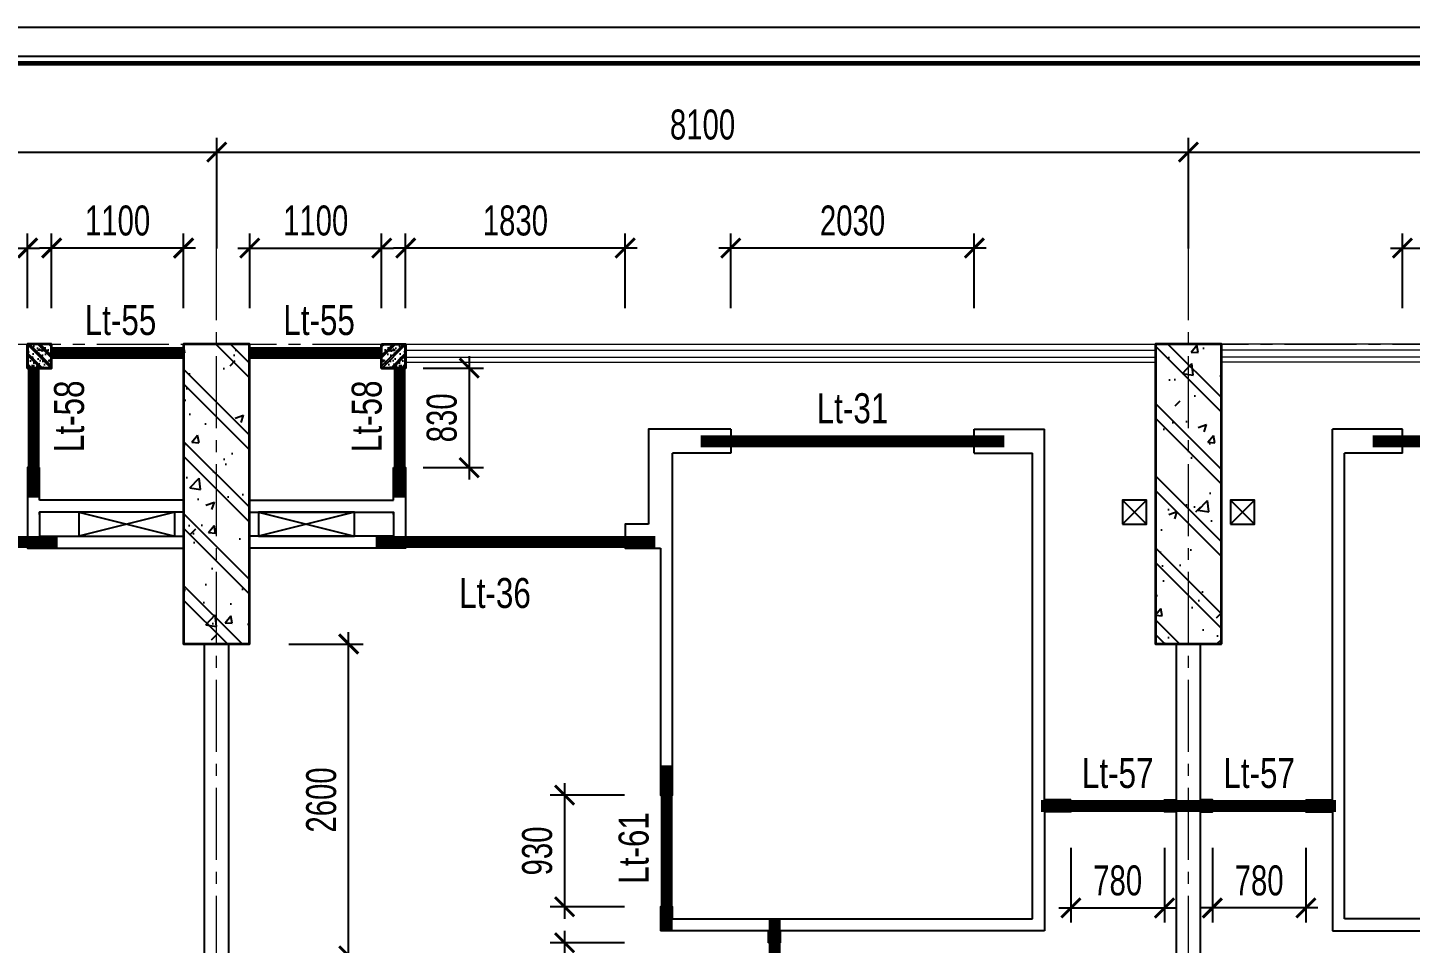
# Model space of a CAD drawing. Header units: millimetres. Extents: x 0 to 84100, y 0 to 158663.
# Drawn here: x 41145 to 52670, y 90531 to 98163 of the extents above; entities that cross this region are included whole.
import ezdxf
from ezdxf.enums import TextEntityAlignment as Align

# ---------------------------------------------------------------- set-up
doc = ezdxf.new("R2010")
doc.units = ezdxf.units.MM
doc.header["$LTSCALE"] = 800
doc.header["$MEASUREMENT"] = 0
doc.linetypes.add('CENTER2', pattern=[1.125, 0.75, -0.125, 0.125, -0.125])
doc.layers.get('DEFPOINTS').update_dxf_attribs({"color": 87})
for name, color, linetype in [('CDC-KHUNGTEN', 9, 'Continuous'), ('CDC.02.DIM', 1, 'Continuous'), ('CDC.03.BORDER', 3, 'Continuous'), ('CDC.06.TEXT', 2, 'Continuous'), ('CDC.10.HATCH', 9, 'Continuous'), ('KCS_LANH_TO', 3, 'Continuous'), ('new bloc sdfasdfk$0$KT-CTN', 3, 'Continuous')]:
    doc.layers.add(name, color=color, linetype=linetype)
for name, color, linetype, lineweight in [('CDC.01.AXIS', 160, 'CENTER2', 13), ('CDC.09.COLUMN', 4, 'Continuous', 35), ('CDC.11.NOTE', 8, 'Continuous', 18)]:
    doc.layers.add(name, color=color, linetype=linetype, lineweight=lineweight)
doc.layers.add('CDC.15.NOPLOT', color=87, linetype='Continuous', plot=False)
doc.styles.add('KCS_SMTEXT', font='arial.ttf', dxfattribs={"width": 0.7})
doc.dimstyles.new('KCS_DIM100', dxfattribs={"dimscale": 100, "dimtxt": 2.5, "dimasz": 1.6, "dimexe": 1.2, "dimexo": 0, "dimgap": 1, "dimtad": 1, "dimdec": 0, "dimzin": 0, "dimdsep": 46, "dimtxsty": 'KCS_SMTEXT', "dimblk": 'ARCHTICK', "dimcen": 0, "dimdle": 1, "dimclrd": 1, "dimclre": 1, "dimclrt": 2, "dimadec": 0, "dimazin": 0, "dimtfac": 1, "dimtdec": 0, "dimtix": 1, "dimtmove": 2, "dimatfit": 3, "dimfxl": 1, "dimtolj": 1, "dimtzin": 0, "dimarcsym": 0})
pattern_1 = [(50, (0, 0), (717.26, -62.752), [75, -825]), (355, (0, 0), (-138.751, 752.192), [60, -660]), (100.4514, (59.8, -5.2), (578.5094, 689.4395), [63.74, -701.142]), (46.1842, (0, 200), (1067.241, -165.519), [112.5, -1237.5]), (96.6356, (88.9, 186.2), (934.663, 974.118), [95.61, -1051.713]), (351.1842, (0, 200), (934.662, 974.119), [90, -990]), (21, (100, 150), (596.907, -402.619), [75, -825]), (226, (100, 150), (671.882, -365.54), [60, -660]), (71.4514, (149.74, 116.45), (840.223, 322.5305), [63.74, -701.142]), (67.5, (0, 0), (-155.9162, 294.3745), [0, -652, 0, -670, 0, -662.5]), (4.5, (0, 0), (283.351, 380.1032), [0, -382, 0, -637, 0, -252.5]), (327.5, (-223, 0), (533.8224, -22.5549), [0, -250, 0, -780, 0, -1035]), (317.5, (-323, 0), (583.186, 100.105), [0, -325, 0, -518, 0, -735]), (315, (0, 0), (300.5204, 300.5204), []), (315, (0, 122.5), (300.5204, 300.5204), [])]

# ---------------------------------------------------------------- blocks, each defined once
blk = doc.blocks.new('TRUC9-31')
at = {"layer": 'CDC.10.HATCH', "ltscale": 0.5}
h = blk.add_hatch(dxfattribs=at)
h.set_pattern_fill('BETONG', color=256, scale=100, style=0, pattern_type=2)
h.set_pattern_definition(pattern_1)
h.paths.add_polyline_path([(32425, 46100), (32975, 46100), (32975, 48600), (32425, 48600), (32425, 47086)])
h = blk.add_hatch(dxfattribs=at)
h.set_pattern_fill('BETONG', color=256, scale=100, style=0, pattern_type=2)
h.set_pattern_definition(pattern_1)
h.paths.add_polyline_path([(40525, 46100), (41075, 46100), (41075, 48600), (40525, 48600), (40525, 47086)])
at = {"layer": 'CDC.01.AXIS'}
for p, q in [((32700, -1600), (32700, 50200)), ((40800, -1600), (40800, 50200)), ((-1600, 48600), (58900, 48600))]:
    blk.add_line(p, q, dxfattribs=at)
at = {"layer": 'CDC.09.COLUMN'}
for points in [[(32975, 46100), (32975, 48600), (32425, 48600), (32425, 46100)], [(41075, 46100), (41075, 48600), (40525, 48600), (40525, 46100)]]:
    blk.add_lwpolyline(points, close=True, dxfattribs=at)
blk = doc.blocks.new('new bloc sdfasdfk$0$ktn tang can ho')
at = {"layer": 'new bloc sdfasdfk$0$KT-CTN'}
for p, q in [((23950, 39200), (23750, 39000)), ((23750, 39200), (23950, 39000)), ((24850, 39200), (24650, 39000)), ((24650, 39200), (24850, 39000)), ((15850, 39100), (15050, 38900)), ((15050, 39100), (15850, 38900)), ((17350, 39100), (16550, 38900)), ((16550, 39100), (17350, 38900))]:
    blk.add_line(p, q, dxfattribs=at)
for points in [[(23750, 39000), (23950, 39000), (23950, 39200), (23750, 39200)], [(24650, 39000), (24850, 39000), (24850, 39200), (24650, 39200)], [(15050, 38900), (15850, 38900), (15850, 39100), (15050, 39100)], [(16550, 38900), (17350, 38900), (17350, 39100), (16550, 39100)]]:
    blk.add_lwpolyline(points, close=True, dxfattribs=at)
blk = doc.blocks.new('_ArchTick')
at = {"color": 0, "linetype": 'ByBlock', "const_width": 0.15}
blk.add_lwpolyline([(-0.5, -0.5), (0.5, 0.5)], dxfattribs=at)
blk = doc.blocks.new('*D75')
at = {"layer": 'CDC.02.DIM', "color": 1, "lineweight": -2, "ltscale": 0.5, "transparency": 16777216}
for p, q in [((34621, 96322), (34621, 97246)), ((42721, 96322), (42721, 97246)), ((34521, 97126), (42821, 97126))]:
    blk.add_line(p, q, dxfattribs=at)
at = {"layer": 'DEFPOINTS', "color": 0, "ltscale": 0.5, "transparency": 16777216}
for p in [(42721, 97126), (34621, 96322), (42721, 96322)]:
    blk.add_point(p, dxfattribs=at)
at = {"layer": 'CDC.02.DIM', "color": 1, "lineweight": -2, "ltscale": 0.5, "transparency": 16777216, "xscale": 160, "yscale": 160, "zscale": 160, "rotation": 180}
blk.add_blockref('_ArchTick', (34621, 97126), dxfattribs=at)
at = {"layer": 'CDC.02.DIM', "color": 1, "lineweight": -2, "ltscale": 0.5, "transparency": 16777216, "xscale": 160, "yscale": 160, "zscale": 160}
blk.add_blockref('_ArchTick', (42721, 97126), dxfattribs=at)
at = {"layer": 'CDC.02.DIM', "color": 2, "ltscale": 0.5, "transparency": 16777216, "insert": (38671, 97354), "char_height": 250, "attachment_point": 5, "style": 'KCS_SMTEXT'}
blk.add_mtext('\\A1;8100', dxfattribs=at)
blk = doc.blocks.new('*D76')
at = {"layer": 'CDC.02.DIM', "color": 1, "lineweight": -2, "ltscale": 0.5, "transparency": 16777216}
for p, q in [((42721, 96322), (42721, 97246)), ((50821, 96322), (50821, 97246)), ((42621, 97126), (50921, 97126))]:
    blk.add_line(p, q, dxfattribs=at)
at = {"layer": 'DEFPOINTS', "color": 0, "ltscale": 0.5, "transparency": 16777216}
for p in [(50821, 97126), (42721, 96322), (50821, 96322)]:
    blk.add_point(p, dxfattribs=at)
at = {"layer": 'CDC.02.DIM', "color": 1, "lineweight": -2, "ltscale": 0.5, "transparency": 16777216, "xscale": 160, "yscale": 160, "zscale": 160, "rotation": 180}
blk.add_blockref('_ArchTick', (42721, 97126), dxfattribs=at)
at = {"layer": 'CDC.02.DIM', "color": 1, "lineweight": -2, "ltscale": 0.5, "transparency": 16777216, "xscale": 160, "yscale": 160, "zscale": 160}
blk.add_blockref('_ArchTick', (50821, 97126), dxfattribs=at)
at = {"layer": 'CDC.02.DIM', "color": 2, "ltscale": 0.5, "transparency": 16777216, "insert": (46771, 97354), "char_height": 250, "attachment_point": 5, "style": 'KCS_SMTEXT'}
blk.add_mtext('\\A1;8100', dxfattribs=at)
blk = doc.blocks.new('*D77')
at = {"layer": 'CDC.02.DIM', "color": 1, "lineweight": -2, "ltscale": 0.5, "transparency": 16777216}
for p, q in [((50821, 96322), (50821, 97246)), ((58921, 96322), (58921, 97246)), ((50721, 97126), (59021, 97126))]:
    blk.add_line(p, q, dxfattribs=at)
at = {"layer": 'DEFPOINTS', "color": 0, "ltscale": 0.5, "transparency": 16777216}
for p in [(58921, 97126), (50821, 96322), (58921, 96322)]:
    blk.add_point(p, dxfattribs=at)
at = {"layer": 'CDC.02.DIM', "color": 1, "lineweight": -2, "ltscale": 0.5, "transparency": 16777216, "xscale": 160, "yscale": 160, "zscale": 160, "rotation": 180}
blk.add_blockref('_ArchTick', (50821, 97126), dxfattribs=at)
at = {"layer": 'CDC.02.DIM', "color": 1, "lineweight": -2, "ltscale": 0.5, "transparency": 16777216, "xscale": 160, "yscale": 160, "zscale": 160}
blk.add_blockref('_ArchTick', (58921, 97126), dxfattribs=at)
at = {"layer": 'CDC.02.DIM', "color": 2, "ltscale": 0.5, "transparency": 16777216, "insert": (54871, 97354), "char_height": 250, "attachment_point": 5, "style": 'KCS_SMTEXT'}
blk.add_mtext('\\A1;8100', dxfattribs=at)
blk = doc.blocks.new('*D117')
at = {"layer": 'CDC.02.DIM', "color": 1, "lineweight": -2, "transparency": 16777216}
for p, q in [((41345, 95826), (41345, 96446)), ((42445, 95826), (42445, 96446)), ((42545, 96326), (41245, 96326))]:
    blk.add_line(p, q, dxfattribs=at)
at = {"layer": 'DEFPOINTS', "color": 0, "transparency": 16777216}
for p in [(41345, 96326), (41345, 95826), (42445, 95826)]:
    blk.add_point(p, dxfattribs=at)
at = {"layer": 'CDC.02.DIM', "color": 1, "lineweight": -2, "transparency": 16777216, "xscale": 160, "yscale": 160, "zscale": 160, "rotation": 180}
blk.add_blockref('_ArchTick', (41345, 96326), dxfattribs=at)
at = {"layer": 'CDC.02.DIM', "color": 1, "lineweight": -2, "transparency": 16777216, "xscale": 160, "yscale": 160, "zscale": 160}
blk.add_blockref('_ArchTick', (42445, 96326), dxfattribs=at)
at = {"layer": 'CDC.02.DIM', "color": 2, "transparency": 16777216, "insert": (41895, 96554), "char_height": 250, "attachment_point": 5, "style": 'KCS_SMTEXT'}
blk.add_mtext('\\A1;1100', dxfattribs=at)
blk = doc.blocks.new('*D118')
at = {"layer": 'CDC.02.DIM', "color": 1, "lineweight": -2, "transparency": 16777216}
for p, q in [((39315, 95826), (39315, 96446)), ((41145, 95826), (41145, 96446)), ((39215, 96326), (41245, 96326))]:
    blk.add_line(p, q, dxfattribs=at)
at = {"layer": 'DEFPOINTS', "color": 0, "transparency": 16777216}
for p in [(41145, 96326), (39315, 95826), (41145, 95826)]:
    blk.add_point(p, dxfattribs=at)
at = {"layer": 'CDC.02.DIM', "color": 1, "lineweight": -2, "transparency": 16777216, "xscale": 160, "yscale": 160, "zscale": 160, "rotation": 180}
blk.add_blockref('_ArchTick', (39315, 96326), dxfattribs=at)
at = {"layer": 'CDC.02.DIM', "color": 1, "lineweight": -2, "transparency": 16777216, "xscale": 160, "yscale": 160, "zscale": 160}
blk.add_blockref('_ArchTick', (41145, 96326), dxfattribs=at)
at = {"layer": 'CDC.02.DIM', "color": 2, "transparency": 16777216, "insert": (40230, 96554), "char_height": 250, "attachment_point": 5, "style": 'KCS_SMTEXT'}
blk.add_mtext('\\A1;1830', dxfattribs=at)
blk = doc.blocks.new('*D123')
at = {"layer": 'CDC.02.DIM', "color": 1, "lineweight": -2, "transparency": 16777216}
for p, q in [((44443, 95326), (44946, 95326)), ((44826, 95426), (44826, 94396)), ((44443, 94496), (44946, 94496))]:
    blk.add_line(p, q, dxfattribs=at)
at = {"layer": 'DEFPOINTS', "color": 0, "transparency": 16777216}
for p in [(44443, 95326), (44443, 94496), (44826, 94496)]:
    blk.add_point(p, dxfattribs=at)
at = {"layer": 'CDC.02.DIM', "color": 1, "lineweight": -2, "transparency": 16777216, "xscale": 160, "yscale": 160, "zscale": 160}
for p, rotation in [((44826, 95326), 90), ((44826, 94496), 270)]:
    blk.add_blockref('_ArchTick', p, dxfattribs=dict(at, rotation=rotation))
at = {"layer": 'CDC.02.DIM', "color": 2, "transparency": 16777216, "insert": (44598, 94911), "char_height": 250, "attachment_point": 5, "rotation": 90, "style": 'KCS_SMTEXT'}
blk.add_mtext('\\A1;830', dxfattribs=at)
blk = doc.blocks.new('*D124')
at = {"layer": 'CDC.02.DIM', "color": 1, "lineweight": -2, "transparency": 16777216}
for p, q in [((42996, 95826), (42996, 96446)), ((44096, 95826), (44096, 96446)), ((42896, 96326), (44196, 96326))]:
    blk.add_line(p, q, dxfattribs=at)
at = {"layer": 'DEFPOINTS', "color": 0, "transparency": 16777216}
for p in [(44096, 96326), (42996, 95826), (44096, 95826)]:
    blk.add_point(p, dxfattribs=at)
at = {"layer": 'CDC.02.DIM', "color": 1, "lineweight": -2, "transparency": 16777216, "xscale": 160, "yscale": 160, "zscale": 160, "rotation": 180}
blk.add_blockref('_ArchTick', (42996, 96326), dxfattribs=at)
at = {"layer": 'CDC.02.DIM', "color": 1, "lineweight": -2, "transparency": 16777216, "xscale": 160, "yscale": 160, "zscale": 160}
blk.add_blockref('_ArchTick', (44096, 96326), dxfattribs=at)
at = {"layer": 'CDC.02.DIM', "color": 2, "transparency": 16777216, "insert": (43546, 96554), "char_height": 250, "attachment_point": 5, "style": 'KCS_SMTEXT'}
blk.add_mtext('\\A1;1100', dxfattribs=at)
blk = doc.blocks.new('*D125')
at = {"layer": 'CDC.02.DIM', "color": 1, "lineweight": -2, "transparency": 16777216}
for p, q in [((44296, 95826), (44296, 96446)), ((46126, 95826), (46126, 96446)), ((46226, 96326), (44196, 96326))]:
    blk.add_line(p, q, dxfattribs=at)
at = {"layer": 'DEFPOINTS', "color": 0, "transparency": 16777216}
for p in [(44296, 96326), (44296, 95826), (46126, 95826)]:
    blk.add_point(p, dxfattribs=at)
at = {"layer": 'CDC.02.DIM', "color": 1, "lineweight": -2, "transparency": 16777216, "xscale": 160, "yscale": 160, "zscale": 160, "rotation": 180}
blk.add_blockref('_ArchTick', (44296, 96326), dxfattribs=at)
at = {"layer": 'CDC.02.DIM', "color": 1, "lineweight": -2, "transparency": 16777216, "xscale": 160, "yscale": 160, "zscale": 160}
blk.add_blockref('_ArchTick', (46126, 96326), dxfattribs=at)
at = {"layer": 'CDC.02.DIM', "color": 2, "transparency": 16777216, "insert": (45211, 96554), "char_height": 250, "attachment_point": 5, "style": 'KCS_SMTEXT'}
blk.add_mtext('\\A1;1830', dxfattribs=at)
blk = doc.blocks.new('*D126')
at = {"layer": 'CDC.02.DIM', "color": 1, "lineweight": -2, "transparency": 16777216}
for p, q in [((47006, 95826), (47006, 96446)), ((49036, 95826), (49036, 96446)), ((49136, 96326), (46906, 96326))]:
    blk.add_line(p, q, dxfattribs=at)
at = {"layer": 'DEFPOINTS', "color": 0, "transparency": 16777216}
for p in [(47006, 96326), (47006, 95826), (49036, 95826)]:
    blk.add_point(p, dxfattribs=at)
at = {"layer": 'CDC.02.DIM', "color": 1, "lineweight": -2, "transparency": 16777216, "xscale": 160, "yscale": 160, "zscale": 160, "rotation": 180}
blk.add_blockref('_ArchTick', (47006, 96326), dxfattribs=at)
at = {"layer": 'CDC.02.DIM', "color": 1, "lineweight": -2, "transparency": 16777216, "xscale": 160, "yscale": 160, "zscale": 160}
blk.add_blockref('_ArchTick', (49036, 96326), dxfattribs=at)
at = {"layer": 'CDC.02.DIM', "color": 2, "transparency": 16777216, "insert": (48021, 96554), "char_height": 250, "attachment_point": 5, "style": 'KCS_SMTEXT'}
blk.add_mtext('\\A1;2030', dxfattribs=at)
blk = doc.blocks.new('*D127')
at = {"layer": 'CDC.02.DIM', "color": 1, "lineweight": -2, "transparency": 16777216}
for p, q in [((49841, 91326), (49841, 90706)), ((50621, 91326), (50621, 90706)), ((49741, 90826), (50721, 90826))]:
    blk.add_line(p, q, dxfattribs=at)
at = {"layer": 'DEFPOINTS', "color": 0, "transparency": 16777216}
for p in [(49841, 91326), (50621, 91326), (50621, 90826)]:
    blk.add_point(p, dxfattribs=at)
at = {"layer": 'CDC.02.DIM', "color": 1, "lineweight": -2, "transparency": 16777216, "xscale": 160, "yscale": 160, "zscale": 160, "rotation": 180}
blk.add_blockref('_ArchTick', (49841, 90826), dxfattribs=at)
at = {"layer": 'CDC.02.DIM', "color": 1, "lineweight": -2, "transparency": 16777216, "xscale": 160, "yscale": 160, "zscale": 160}
blk.add_blockref('_ArchTick', (50621, 90826), dxfattribs=at)
at = {"layer": 'CDC.02.DIM', "color": 2, "transparency": 16777216, "insert": (50231, 91054), "char_height": 250, "attachment_point": 5, "style": 'KCS_SMTEXT'}
blk.add_mtext('\\A1;780', dxfattribs=at)
blk = doc.blocks.new('*D128')
at = {"layer": 'CDC.02.DIM', "color": 1, "lineweight": -2, "transparency": 16777216}
for p, q in [((45621, 90636), (45621, 89506)), ((46121, 90536), (45501, 90536)), ((46121, 89606), (45501, 89606))]:
    blk.add_line(p, q, dxfattribs=at)
at = {"layer": 'DEFPOINTS', "color": 0, "transparency": 16777216}
for p in [(46121, 90536), (45621, 89606), (46121, 89606)]:
    blk.add_point(p, dxfattribs=at)
at = {"layer": 'CDC.02.DIM', "color": 1, "lineweight": -2, "transparency": 16777216, "xscale": 160, "yscale": 160, "zscale": 160}
for p, rotation in [((45621, 90536), 90), ((45621, 89606), 270)]:
    blk.add_blockref('_ArchTick', p, dxfattribs=dict(at, rotation=rotation))
at = {"layer": 'CDC.02.DIM', "color": 2, "transparency": 16777216, "insert": (45393, 90071), "char_height": 250, "attachment_point": 5, "rotation": 90, "style": 'KCS_SMTEXT'}
blk.add_mtext('\\A1;930', dxfattribs=at)
blk = doc.blocks.new('*D129')
at = {"layer": 'CDC.02.DIM', "color": 1, "lineweight": -2, "transparency": 16777216}
for p, q in [((45621, 91866), (45621, 90736)), ((46121, 91766), (45501, 91766)), ((46121, 90836), (45501, 90836))]:
    blk.add_line(p, q, dxfattribs=at)
at = {"layer": 'DEFPOINTS', "color": 0, "transparency": 16777216}
for p in [(46121, 91766), (45621, 90836), (46121, 90836)]:
    blk.add_point(p, dxfattribs=at)
at = {"layer": 'CDC.02.DIM', "color": 1, "lineweight": -2, "transparency": 16777216, "xscale": 160, "yscale": 160, "zscale": 160}
for p, rotation in [((45621, 91766), 90), ((45621, 90836), 270)]:
    blk.add_blockref('_ArchTick', p, dxfattribs=dict(at, rotation=rotation))
at = {"layer": 'CDC.02.DIM', "color": 2, "transparency": 16777216, "insert": (45393, 91301), "char_height": 250, "attachment_point": 5, "rotation": 90, "style": 'KCS_SMTEXT'}
blk.add_mtext('\\A1;930', dxfattribs=at)
blk = doc.blocks.new('*D133')
at = {"layer": 'CDC.02.DIM', "color": 1, "lineweight": -2, "transparency": 16777216}
for p, q in [((52605, 95826), (52605, 96446)), ((54635, 95826), (54635, 96446)), ((52505, 96326), (54735, 96326))]:
    blk.add_line(p, q, dxfattribs=at)
at = {"layer": 'DEFPOINTS', "color": 0, "transparency": 16777216}
for p in [(54635, 96326), (52605, 95826), (54635, 95826)]:
    blk.add_point(p, dxfattribs=at)
at = {"layer": 'CDC.02.DIM', "color": 1, "lineweight": -2, "transparency": 16777216, "xscale": 160, "yscale": 160, "zscale": 160, "rotation": 180}
blk.add_blockref('_ArchTick', (52605, 96326), dxfattribs=at)
at = {"layer": 'CDC.02.DIM', "color": 1, "lineweight": -2, "transparency": 16777216, "xscale": 160, "yscale": 160, "zscale": 160}
blk.add_blockref('_ArchTick', (54635, 96326), dxfattribs=at)
at = {"layer": 'CDC.02.DIM', "color": 2, "transparency": 16777216, "insert": (53620, 96554), "char_height": 250, "attachment_point": 5, "style": 'KCS_SMTEXT'}
blk.add_mtext('\\A1;2030', dxfattribs=at)
blk = doc.blocks.new('*D134')
at = {"layer": 'CDC.02.DIM', "color": 1, "lineweight": -2, "transparency": 16777216}
for p, q in [((51020, 91326), (51020, 90706)), ((51800, 91326), (51800, 90706)), ((51900, 90826), (50920, 90826))]:
    blk.add_line(p, q, dxfattribs=at)
at = {"layer": 'DEFPOINTS', "color": 0, "transparency": 16777216}
for p in [(51020, 91326), (51800, 91326), (51020, 90826)]:
    blk.add_point(p, dxfattribs=at)
at = {"layer": 'CDC.02.DIM', "color": 1, "lineweight": -2, "transparency": 16777216, "xscale": 160, "yscale": 160, "zscale": 160, "rotation": 180}
blk.add_blockref('_ArchTick', (51020, 90826), dxfattribs=at)
at = {"layer": 'CDC.02.DIM', "color": 1, "lineweight": -2, "transparency": 16777216, "xscale": 160, "yscale": 160, "zscale": 160}
blk.add_blockref('_ArchTick', (51800, 90826), dxfattribs=at)
at = {"layer": 'CDC.02.DIM', "color": 2, "transparency": 16777216, "insert": (51410, 91054), "char_height": 250, "attachment_point": 5, "style": 'KCS_SMTEXT'}
blk.add_mtext('\\A1;780', dxfattribs=at)
blk = doc.blocks.new('*D388')
at = {"layer": 'CDC.02.DIM', "color": 1, "lineweight": -2, "transparency": 16777216}
for p, q in [((43821, 90326), (43821, 93126)), ((43321, 93026), (43941, 93026)), ((43321, 90426), (43941, 90426))]:
    blk.add_line(p, q, dxfattribs=at)
at = {"layer": 'DEFPOINTS', "color": 0, "transparency": 16777216}
for p in [(43321, 93026), (43821, 93026), (43321, 90426)]:
    blk.add_point(p, dxfattribs=at)
at = {"layer": 'CDC.02.DIM', "color": 1, "lineweight": -2, "transparency": 16777216, "xscale": 160, "yscale": 160, "zscale": 160}
for p, rotation in [((43821, 93026), 90), ((43821, 90426), 270)]:
    blk.add_blockref('_ArchTick', p, dxfattribs=dict(at, rotation=rotation))
at = {"layer": 'CDC.02.DIM', "color": 2, "transparency": 16777216, "insert": (43593, 91726), "char_height": 250, "attachment_point": 5, "rotation": 90, "style": 'KCS_SMTEXT'}
blk.add_mtext('\\A1;2600', dxfattribs=at)
blk = doc.blocks.new('Khung tên chuẩn')
at = {"layer": 'CDC-KHUNGTEN', "color": 8}
blk.add_lwpolyline([(75096, 1100), (83000, 1100), (83000, 58300), (3000, 58300), (3000, 1100), (75096, 1100)], dxfattribs=at)
at = {"layer": 'CDC-KHUNGTEN', "color": 255, "lineweight": 60}
blk.add_lwpolyline([(74900, 1400), (74900, 58000), (3300, 58000), (3300, 1400), (74900, 1400)], close=True, dxfattribs=at)

msp = doc.modelspace()

# ---------------------------------------------------------------- hatches: boundary and pattern name
at = {"layer": 'CDC.10.HATCH', "ltscale": 0.5}
h = msp.add_hatch(dxfattribs=at)
h.set_pattern_fill('DANG-01', color=256, scale=15, style=0, pattern_type=2)
h.set_pattern_definition([(130, (3847673.86, -471787.55), (-107.5890274, -9.4128202), [11.25, -123.75]), (185, (3847673.86, -471787.55), (20.8127, 112.82882), [9, -99]), (79.5486, (3847664.9, -471788.33), (-86.7764073, 103.4159313), [9.5610285, -105.1713168]), (133.8158, (3847673.86, -471757.55), (-160.0861573, -24.827852), [16.875, -185.625]), (83.3644, (3847660.52, -471759.62), (-140.199406, 146.1176806), [14.341543, -157.75695]), (188.8158, (3847673.86, -471757.55), (-140.199292, 146.11779), [13.5, -148.5]), (159, (3847658.86, -471765.05), (-89.5360578, -60.3928336), [11.25, -123.75]), (214, (3847658.86, -471765.05), (-36.4972998, 108.7725068), [9, -99]), (108.5486, (3847651.4, -471770.08), (-126.0333943, 48.3795745), [9.5610285, -105.1713168]), (142.5, (3847673.86, -471787.547), (-1.8239783, 49.93407807), [0, -97.8, 0, -100.5, 0, -99.375]), (172.5, (3847673.86, -471787.547), (-39.4604306, 59.1617568), [0, -57.3, 0, -95.55, 0, -37.875]), (212.5, (3847707.31, -471787.547), (-80.07336543, -3.38323076), [0, -37.5, 0, -117, 0, -155.25]), (222.5, (3847722.31, -471787.55), (-87.4779254, 15.0157473), [0, -48.75, 0, -77.7, 0, -110.25]), (135, (3847673.86, -471787.55), (45.0780573, 45.0780573), []), (135, (3847673.86, -471769.17), (45.0780573, 45.0780573), [])])
h.paths.add_polyline_path([(41345.3, 95526.1), (41145.3, 95526.1), (41145.3, 95326.1), (41345.3, 95326.1)])
h = msp.add_hatch(dxfattribs=at)
h.set_pattern_fill('DANG-01', color=256, scale=15, style=0, pattern_type=2)
h.set_pattern_definition([(50, (-3762232.53, -471787.55), (107.5890274, -9.4128202), [11.25, -123.75]), (355, (-3762232.53, -471787.55), (-20.8127, 112.82882), [9, -99]), (100.4514, (-3762223.56, -471788.33), (86.7764073, 103.4159313), [9.5610285, -105.1713168]), (46.1842, (-3762232.53, -471757.55), (160.0861573, -24.827852), [16.875, -185.625]), (96.6356, (-3762219.19, -471759.62), (140.199406, 146.1176806), [14.341543, -157.75695]), (351.1842, (-3762232.53, -471757.55), (140.199292, 146.11779), [13.5, -148.5]), (21, (-3762217.53, -471765.05), (89.5360578, -60.3928336), [11.25, -123.75]), (326, (-3762217.53, -471765.05), (36.4972998, 108.7725068), [9, -99]), (71.4514, (-3762210.07, -471770.08), (126.0333943, 48.3795745), [9.5610285, -105.1713168]), (37.5, (-3762232.527, -471787.547), (1.8239783, 49.93407807), [0, -97.8, 0, -100.5, 0, -99.375]), (7.5, (-3762232.527, -471787.547), (39.4604306, 59.1617568), [0, -57.3, 0, -95.55, 0, -37.875]), (327.5, (-3762265.977, -471787.547), (80.07336543, -3.38323076), [0, -37.5, 0, -117, 0, -155.25]), (317.5, (-3762280.98, -471787.55), (87.4779254, 15.0157473), [0, -48.75, 0, -77.7, 0, -110.25]), (45, (-3762232.53, -471787.55), (-45.0780573, 45.0780573), []), (45, (-3762232.53, -471769.17), (-45.0780573, 45.0780573), [])])
h.paths.add_polyline_path([(44096, 95526.1), (44296, 95526.1), (44296, 95326.1), (44096, 95326.1)])

# ---------------------------------------------------------------- linework, layer by layer
at = {"layer": 'CDC.03.BORDER'}
for p, q in [((47005.9, 94816.1), (47005.9, 94616.1)), ((49035.9, 94816.1), (49620.9, 94816.1)), ((49035.9, 94616.1), (49035.9, 94816.1)), ((49620.9, 91726.1), (49620.9, 94816.1)), ((52605.4, 94816.1), (52020.5, 94816.1)), ((52020.5, 91726.1), (52020.5, 94816.1)), ((52605.4, 94616.1), (52605.4, 94816.1)), ((47005.9, 94616.1), (46520.9, 94616.1)), ((49035.9, 94616.1), (49520.9, 94616.1)), ((49520.9, 90736.1), (49520.9, 94616.1)), ((52120.5, 90736.1), (52120.5, 94616.1)), ((52605.4, 94616.1), (52120.5, 94616.1)), ((41245.3, 94226.1), (41245.3, 94496.1)), ((44196, 94226.1), (44196, 94496.1)), ((41245.3, 94104.3), (41245.3, 94126.1)), ((44196, 94104.3), (44196, 94126.1)), ((49841.2, 91726.1), (49620.9, 91726.1)), ((49620.9, 91626.1), (49620.9, 90636.1)), ((51800.1, 91726.1), (52020.5, 91726.1)), ((52020.5, 91626.1), (52020.5, 90636.1)), ((46520.9, 90736.1), (49520.9, 90736.1)), ((55120.4, 90736.1), (52120.5, 90736.1)), ((47320.9, 90636.1), (46420.9, 90636.1)), ((47320.9, 90536.1), (47320.9, 90636.1)), ((49620.9, 90636.1), (47420.9, 90636.1)), ((47420.9, 90536.1), (47420.9, 90636.1)), ((52020.5, 90636.1), (54220.4, 90636.1)), ((47320.9, 90536.1), (47420.9, 90536.1))]:
    msp.add_line(p, q, dxfattribs=at)
for points in [[(50545.7, 95416.1), (50545.7, 93026.1), (50720.9, 93026.1)], [(51095.7, 95416.1), (51095.7, 93026.1), (50920.4, 93026.1)], [(47005.9, 94816.1), (46320.9, 94816.1), (46320.9, 94026.1)], [(46420.9, 93826.1), (46420.9, 91766.1), (46520.9, 91766.1), (46520.9, 94616.1)], [(41245.3, 94496.1), (41145.3, 94496.1), (41145.3, 93826.1), (42445.4, 93826.1)], [(44196, 94496.1), (44296, 94496.1), (44296, 93826.1), (42995.9, 93826.1)], [(42445.4, 94226.1), (41245.3, 94226.1)], [(42995.9, 94226.1), (44196, 94226.1)], [(42445.4, 94126.1), (41245.3, 94126.1), (41245.3, 93926.1), (42445.4, 93926.1), (42445.4, 94126.1)], [(42995.9, 94126.1), (44196, 94126.1), (44196, 93926.1), (42995.9, 93926.1), (42995.9, 94126.1)], [(46320.9, 94026.1), (46126, 94026.1), (46126, 93826.1), (46420.9, 93826.1)], [(42620.4, 87426.1), (42620.4, 93026.1), (42445.4, 93026.1), (42445.4, 93826.1)], [(42820.9, 87426.1), (42820.9, 93026.1), (42995.9, 93026.1), (42995.9, 93826.1)], [(50720.9, 87426.1), (50720.9, 91626.1), (50621.2, 91626.1), (50621.2, 91726.1), (50720.9, 91726.1), (50720.9, 93026.1)], [(50920.4, 87426.1), (50920.4, 91626.1), (51020.1, 91626.1), (51020.1, 91726.1), (50920.4, 91726.1), (50920.4, 93026.1)], [(49841.2, 91726.1), (49841.2, 91626.1), (49620.9, 91626.1)], [(51800.1, 91726.1), (51800.1, 91626.1), (52020.5, 91626.1)], [(46520.9, 90736.1), (46520.9, 90836.1), (46420.9, 90836.1), (46420.9, 90636.1)]]:
    msp.add_lwpolyline(points, dxfattribs=at)
at = {"layer": 'CDC.09.COLUMN', "color": 4, "ltscale": 0.5}
for p, q in [((41145.3, 95326.1), (41145.3, 95526.1)), ((41345.3, 95526.1), (41145.3, 95526.1)), ((41345.3, 95326.1), (41345.3, 95526.1)), ((44096, 95326.1), (44096, 95526.1)), ((44096, 95526.1), (44296, 95526.1)), ((44296, 95326.1), (44296, 95526.1)), ((41345.3, 95326.1), (41145.3, 95326.1)), ((44096, 95326.1), (44296, 95326.1))]:
    msp.add_line(p, q, dxfattribs=at)
at = {"layer": 'CDC.09.COLUMN'}
for points in [[(41345.3, 95526.1), (41145.3, 95526.1), (41145.3, 95326.1), (41345.3, 95326.1)], [(44096, 95526.1), (44296, 95526.1), (44296, 95326.1), (44096, 95326.1)]]:
    msp.add_lwpolyline(points, close=True, dxfattribs=at)
at = {"layer": 'CDC.11.NOTE', "ltscale": 15}
for p, q in [((44296, 95526.1), (50545.7, 95526.1)), ((57345.3, 95526.1), (51095.7, 95526.1)), ((44296, 95376.1), (50545.7, 95376.1)), ((57345.3, 95376.1), (51095.7, 95376.1))]:
    msp.add_line(p, q, dxfattribs=at)
at = {"layer": 'CDC.11.NOTE'}
for p, q in [((44296, 95476.1), (50545.7, 95476.1)), ((57345.3, 95476.1), (51095.7, 95476.1)), ((44296, 95416.1), (50545.7, 95416.1)), ((57345.3, 95416.1), (51095.7, 95416.1))]:
    msp.add_line(p, q, dxfattribs=at)
at = {"layer": 'CDC.15.NOPLOT'}
for points in [[(7620.7, 97926.1), (69720.7, 97926.1), (69720.7, 44526.1), (7620.7, 44526.1)], [(8420.7, 97126.1), (68920.7, 97126.1), (68920.7, 45326.1), (8420.7, 45326.1)]]:
    msp.add_lwpolyline(points, close=True, dxfattribs=at)
at = {"layer": 'KCS_LANH_TO', "color": 5, "const_width": 100}
for points in [[(41345.3, 95451.1), (42445.7, 95451.1)], [(44096, 95451.1), (42995.7, 95451.1)]]:
    msp.add_lwpolyline(points, dxfattribs=at)
at = {"layer": 'KCS_LANH_TO', "color": 9, "const_width": 100}
for points in [[(41195.3, 94246.1), (41195.3, 95326.1)], [(44246, 94246.1), (44246, 95326.1)], [(41395.3, 93876.1), (39065.4, 93876.1)], [(44046, 93876.1), (46375.9, 93876.1)], [(46470.9, 92016.1), (46470.9, 90636.1)], [(49591.2, 91676.1), (50871.2, 91676.1)], [(52050.1, 91676.1), (50770.1, 91676.1)], [(47370.9, 90736.1), (47370.9, 89356.1)]]:
    msp.add_lwpolyline(points, dxfattribs=at)
at = {"layer": 'KCS_LANH_TO', "color": 7, "const_width": 100}
for points in [[(46755.9, 94716.1), (49285.9, 94716.1)], [(54885.4, 94716.1), (52355.4, 94716.1)]]:
    msp.add_lwpolyline(points, dxfattribs=at)

# ---------------------------------------------------------------- block references
msp.add_blockref('Khung tên chuẩn', (0, 39862.9))
at = {"layer": 'CDC.11.NOTE'}
msp.add_blockref('TRUC9-31', (10020.7, 46926.1), dxfattribs=at)
at = {"layer": 'new bloc sdfasdfk$0$KT-CTN'}
msp.add_blockref('new bloc sdfasdfk$0$ktn tang can ho', (26520.7, 55026.1), dxfattribs=at)

# ---------------------------------------------------------------- texts
at = {"layer": 'CDC.06.TEXT', "style": 'KCS_SMTEXT', "width": 0.75}
for s, p in [('Lt-55', (41919.3, 95601.1)), ('Lt-31', (48020.9, 94866.1)), ('Lt-57', (50231.2, 91826.1))]:
    msp.add_text(s, height=250, dxfattribs=at).set_placement(p, align=Align.CENTER)
for s, rotation, p in [('Lt-55', 360, (43574.4, 95601.1)), ('Lt-58', 90, (41615.4, 94923.8)), ('Lt-58', 90, (44096, 94923.8)), ('Lt-36', 360, (45040.9, 93326.1)), ('Lt-57', 360, (51410.1, 91826.1)), ('Lt-61', 90, (46320.9, 91326.1))]:
    msp.add_text(s, height=250, rotation=rotation, dxfattribs=at).set_placement(p, align=Align.CENTER)

# ---------------------------------------------------------------- dimensions: what is measured, and where the dimension line sits
at = {"layer": 'CDC.02.DIM', "ltscale": 0.5}
for base, p1, p2, picture, middle in [((42720.7, 97126.1), (34620.7, 96322.1), (42720.7, 96322.1), '*D75', (38670.7, 97353.8)), ((50820.7, 97126.1), (42720.7, 96322.1), (50820.7, 96322.1), '*D76', (46770.7, 97353.8)), ((58920.7, 97126.1), (50820.7, 96322.1), (58920.7, 96322.1), '*D77', (54870.7, 97353.8))]:
    dim = msp.add_linear_dim(base=base, p1=p1, p2=p2, dimstyle='KCS_DIM100', dxfattribs=at)
    dim.commit()
    dim.dimension.update_dxf_attribs({"geometry": picture, "text_midpoint": middle})
at = {"layer": 'CDC.02.DIM'}
for base, p1, p2, picture, middle in [((41145.3, 96326.1), (39315.4, 95826.1), (41145.3, 95826.1), '*D118', (40230.4, 96553.9)), ((44096, 96326.1), (42995.9, 95826.1), (44096, 95826.1), '*D124', (43546, 96553.8)), ((54635.4, 96326.1), (52605.4, 95826.1), (54635.4, 95826.1), '*D133', (53620.4, 96553.9)), ((50621.2, 90826.1), (49841.2, 91326.1), (50621.2, 91326.1), '*D127', (50231.2, 91053.8))]:
    dim = msp.add_linear_dim(base=base, p1=p1, p2=p2, dimstyle='KCS_DIM100', dxfattribs=at)
    dim.commit()
    dim.dimension.update_dxf_attribs({"geometry": picture, "text_midpoint": middle})
for base, p1, p2, angle, picture, middle in [((41345.3, 96326.1), (42445.4, 95826.1), (41345.3, 95826.1), 180, '*D117', (41895.4, 96553.8)), ((44296, 96326.1), (46125.9, 95826.1), (44296, 95826.1), 180, '*D125', (45211, 96553.9)), ((47005.9, 96326.1), (49035.9, 95826.1), (47005.9, 95826.1), 180, '*D126', (48020.9, 96553.9)), ((44825.9, 94496.1), (44443.3, 95326.1), (44443.3, 94496.1), 90, '*D123', (44598.2, 94911.1)), ((43820.9, 93026.1), (43320.9, 90426.1), (43320.9, 93026.1), 270, '*D388', (43593.3, 91726.1)), ((45620.9, 90836.1), (46120.9, 91766.1), (46120.9, 90836.1), 90, '*D129', (45393.2, 91301.1)), ((51020.1, 90826.1), (51800.1, 91326.1), (51020.1, 91326.1), 180, '*D134', (51410.1, 91053.8)), ((45620.9, 89606.1), (46120.9, 90536.1), (46120.9, 89606.1), 90, '*D128', (45393.2, 90071.1))]:
    dim = msp.add_linear_dim(base=base, p1=p1, p2=p2, angle=angle, dimstyle='KCS_DIM100', dxfattribs=at)
    dim.commit()
    dim.dimension.update_dxf_attribs({"geometry": picture, "text_midpoint": middle})

doc.saveas('drawing.dxf')
